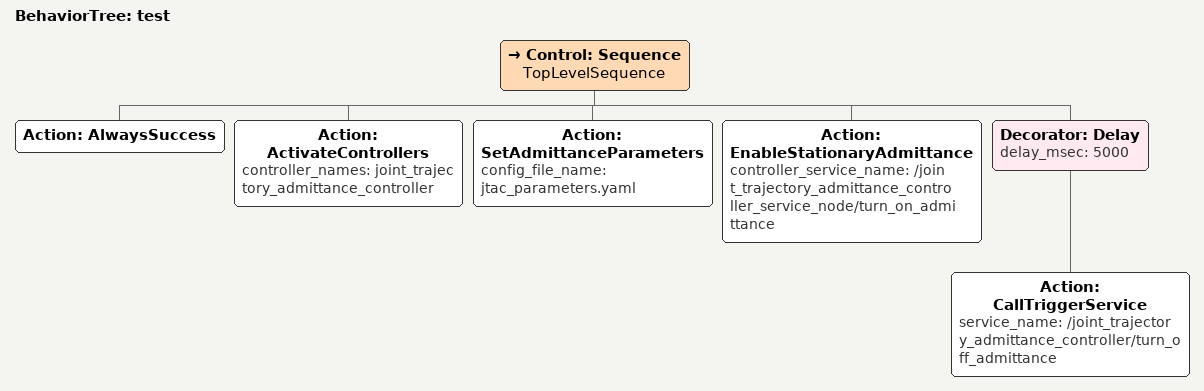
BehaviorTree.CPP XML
<?xml version='1.0' encoding='UTF-8'?>
<root BTCPP_format="4" main_tree_to_execute="test">
  <BehaviorTree ID="test" _description="" _hardcoded="false">
    <Control ID="Sequence" name="TopLevelSequence">
      <Action ID="AlwaysSuccess"/>
      <Action ID="ActivateControllers" controller_names="joint_trajectory_admittance_controller"/>
      <Action ID="SetAdmittanceParameters" config_file_name="jtac_parameters.yaml"/>
      <Action ID="EnableStationaryAdmittance" controller_service_name="/joint_trajectory_admittance_controller_service_node/turn_on_admittance"/>
      <Decorator ID="Delay" delay_msec="5000">
        <Action ID="CallTriggerService" service_name="/joint_trajectory_admittance_controller/turn_off_admittance"/>
      </Decorator>
    </Control>
  </BehaviorTree>
</root>
